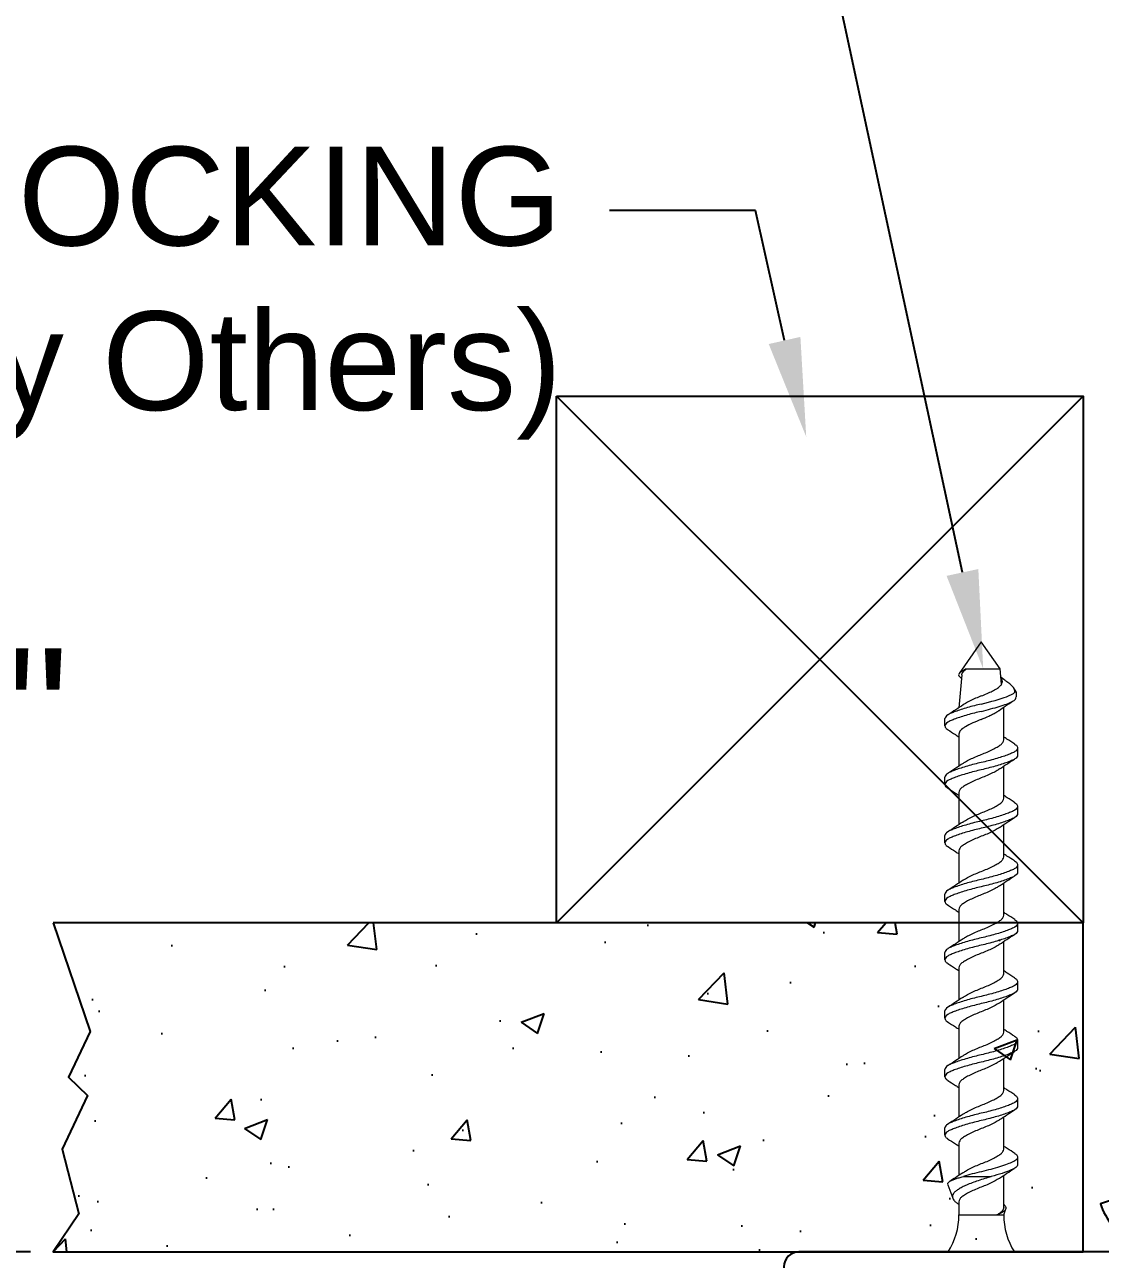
# Model space of a CAD drawing. Header units: inches. Extents: x -6.1 to 5.8, y -2.4 to 5.7.
# Drawn here: x -3.948 to -1.905, y 0.123 to 2.468 of the extents above; entities that cross this region are included whole.
import ezdxf
from ezdxf import colors
from ezdxf.entities.mleader import LeaderData, LeaderLine
from ezdxf.math import Vec2, Vec3

# ---------------------------------------------------------------- set-up
doc = ezdxf.new("R2010")
doc.units = ezdxf.units.IN
doc.header["$LTSCALE"] = 0.5
doc.header["$MEASUREMENT"] = 0
doc.linetypes.add('SLD-Solid', pattern=[0])
doc.layers.get('Defpoints').update_dxf_attribs({"linetype": 'CONTINUOUS'})
for name, color, linetype in [('Ceiling', 42, 'CONTINUOUS'), ('Hardware', 242, 'CONTINUOUS'), ('Housing', 150, 'CONTINUOUS')]:
    doc.layers.add(name, color=color, linetype=linetype)
doc.layers.add('CUST DWG', color=60, linetype='CONTINUOUS', lineweight=20)
doc.styles.add('LSAD_Standard', font='arial.ttf')
doc.styles.get("Standard").update_dxf_attribs({"font": 'arial.ttf'})
doc.dimstyles.new('LSAD_CustDims', dxfattribs={"dimtxt": 1, "dimasz": 1, "dimexe": 0.0625, "dimexo": 0.042969, "dimgap": 0.0625, "dimtad": 0, "dimtih": 1, "dimtoh": 1, "dimdec": 3, "dimzin": 0, "dimdsep": 46, "dimlunit": 4, "dimtxsty": 'Standard', "dimcen": 0.125, "dimclrd": 256, "dimclre": 256, "dimclrt": 256, "dimadec": 0, "dimazin": 0, "dimtfac": 1, "dimtdec": 3, "dimtix": 1, "dimtofl": 0, "dimtmove": 0, "dimatfit": 3, "dimfxl": 1, "dimfrac": 2, "dimtolj": 1, "dimtzin": 0, "dimarcsym": 0})

# ---------------------------------------------------------------- blocks, each defined once
blk = doc.blocks.new('*D2')
at = {"layer": 'CUST DWG', "lineweight": -2, "ltscale": 0.5, "transparency": 16777216}
for p, q in [((-1.7367, 4), (-4.3759, 4)), ((-4.3134, 3.75), (-4.3134, 1.3484)), ((-4.3134, 0.3874), (-4.3134, 0.9647)), ((-3.9366, 0.1374), (-4.3759, 0.1374))]:
    blk.add_line(p, q, dxfattribs=at)
at = {"layer": 'CUST DWG', "ltscale": 0.5, "transparency": 16777216}
for points in [[(-4.355, 3.75), (-4.2717, 3.75), (-4.3134, 4)], [(-4.355, 0.3874), (-4.2717, 0.3874), (-4.3134, 0.1374)]]:
    blk.add_solid(points, dxfattribs=at)
at = {"layer": 'Defpoints', "color": 0, "ltscale": 0.5, "transparency": 16777216}
for p in [(-4.3134, 4), (-1.6938, 4), (-3.8936, 0.1374)]:
    blk.add_point(p, dxfattribs=at)
at = {"layer": 'CUST DWG', "ltscale": 0.5, "transparency": 16777216, "insert": (-4.3134, 1.1566), "char_height": 0.25, "attachment_point": 5}
blk.add_mtext('\\A1;3 7/8"', dxfattribs=at)
blk = doc.blocks.new('*D3')
at = {"layer": 'CUST DWG', "lineweight": -2, "ltscale": 0.5, "transparency": 16777216}
for p, q in [((-1.7138, 0.3746), (-1.7138, -0.7296)), ((1.7137, 0.362), (1.7137, -0.7296)), ((-1.9638, -0.6671), (-2.2138, -0.6671)), ((1.9637, -0.6671), (2.2137, -0.6671))]:
    blk.add_line(p, q, dxfattribs=at)
at = {"layer": 'CUST DWG', "ltscale": 0.5, "transparency": 16777216}
for points in [[(-1.9638, -0.6254), (-1.9638, -0.7087), (-1.7138, -0.6671)], [(1.9637, -0.6254), (1.9637, -0.7087), (1.7137, -0.6671)]]:
    blk.add_solid(points, dxfattribs=at)
at = {"layer": 'Defpoints', "color": 0, "ltscale": 0.5, "transparency": 16777216}
for p in [(-1.7138, 0.4176), (1.7137, 0.4049), (-1.7138, -0.6671)]:
    blk.add_point(p, dxfattribs=at)
at = {"layer": 'CUST DWG', "ltscale": 0.5, "transparency": 16777216, "insert": (0, -0.6671), "char_height": 0.25, "attachment_point": 5}
blk.add_mtext('\\A1;3 7/16" HOUSING', dxfattribs=at)

msp = doc.modelspace()

# ---------------------------------------------------------------- hatches: boundary and pattern name
at = {"layer": 'Ceiling', "ltscale": 0.5, "transparency": 16777216}
h = msp.add_hatch(dxfattribs=at)
h.set_pattern_fill('AR-CONC', color=256, scale=0.0625)
h.set_pattern_definition([(50, (0, 0.07744), (0.448288, -0.03922), [0.046875, -0.515625]), (355, (0, 0.07744), (-0.08672, 0.47012), [0.0375, -0.4125]), (100.451, (0.03736, 0.07417), (0.36157, 0.4309), [0.039838, -0.438214]), (46.184, (0, 0.20244), (0.667026, -0.10345), [0.07031, -0.77344]), (96.636, (0.0556, 0.1938), (0.58416, 0.60882), [0.05976, -0.65732]), (351.184, (0, 0.20244), (0.58416, 0.60882), [0.05625, -0.61875]), (21, (0.0625, 0.1712), (0.373067, -0.251637), [0.046875, -0.515625]), (326, (0.0625, 0.1712), (0.15207, 0.45322), [0.0375, -0.4125]), (71.451, (0.0936, 0.15022), (0.52514, 0.20158), [0.039838, -0.438214]), (37.5, (0, 0.07744), (0.0076, 0.2080587), [0, -0.4075, 0, -0.41875, 0, -0.414062]), (7.5, (0, 0.07744), (0.164418, 0.246507), [0, -0.23875, 0, -0.398125, 0, -0.157812]), (327.5, (-0.13937, 0.07744), (0.333639, -0.014097), [0, -0.15625, 0, -0.4875, 0, -0.646875]), (317.5, (-0.20187, 0.07744), (0.364491, 0.062566), [0, -0.203125, 0, -0.32375, 0, -0.459375])])
h.paths.add_polyline_path([(-1.9375, 0.13744), (-1.9375, 0.76246), (-3.89361, 0.76246), (-3.82337, 0.55584), (-3.86443, 0.46888), (-3.8283, 0.43442), (-3.87647, 0.33265), (-3.84472, 0.20963), (-3.89361, 0.13744)])
h.paths.add_polyline_path([(1.9375, 0.76246), (2.51396, 0.76246), (2.51396, 0.13744), (1.9375, 0.13744)])

# ---------------------------------------------------------------- linework, layer by layer
for p, q in [((-2.9375, 1.76246), (-1.9375, 0.76246)), ((-1.9375, 1.76246), (-2.9375, 0.76246))]:
    msp.add_line(p, q, dxfattribs=at)
msp.add_lwpolyline([(-2.9375, 1.76246), (-1.9375, 1.76246), (-1.9375, 0.76246), (-2.9375, 0.76246)], close=True, dxfattribs=at)
at = {"layer": 'Ceiling', "transparency": 16777216}
msp.add_lwpolyline([(-3.89361, 0.76246), (-3.82337, 0.55584), (-3.86443, 0.46888), (-3.8283, 0.43442), (-3.87647, 0.33265), (-3.84472, 0.20963), (-3.89361, 0.13744), (-1.9375, 0.13744), (-1.9375, 0.76246)], close=True, dxfattribs=at)
at = {"layer": 'Hardware', "linetype": 'SLD-Solid', "lineweight": 15, "transparency": 16777216}
for p, q in [((-2.13098, 1.2957), (-2.17296, 1.23575)), ((-2.09491, 1.24418), (-2.13098, 1.2957)), ((-2.1598, 1.24418), (-2.09491, 1.24418)), ((-2.09239, 1.21546), (-2.09491, 1.24418)), ((-2.16805, 1.23278), (-2.17348, 1.1707)), ((-2.16981, 1.22738), (-2.1686, 1.22649)), ((-2.08801, 1.22398), (-2.09347, 1.22774)), ((-2.0645, 1.20075), (-2.07008, 1.20873)), ((-2.06439, 1.19108), (-2.06439, 1.20058)), ((-2.19998, 1.13601), (-2.19998, 1.14989)), ((-2.08848, 1.1707), (-2.08855, 1.17154)), ((-2.08848, 1.10968), (-2.08848, 1.1707)), ((-2.17348, 1.12071), (-2.17348, 1.0597)), ((-2.06198, 1.09439), (-2.06198, 1.08051)), ((-2.08848, 0.99868), (-2.08848, 1.05971)), ((-2.19998, 1.02501), (-2.19998, 1.03889)), ((-2.17348, 1.00971), (-2.17348, 0.94871)), ((-2.06198, 0.98339), (-2.06198, 0.96951)), ((-2.08848, 0.88768), (-2.08848, 0.9487)), ((-2.19998, 0.91401), (-2.19998, 0.92789)), ((-2.17348, 0.89871), (-2.17348, 0.83769)), ((-2.06198, 0.87239), (-2.06198, 0.85851)), ((-2.08848, 0.77668), (-2.08848, 0.83771)), ((-2.19998, 0.80301), (-2.19998, 0.81689)), ((-2.17348, 0.78771), (-2.17348, 0.7267)), ((-2.06198, 0.76139), (-2.06198, 0.74751)), ((-2.19998, 0.69201), (-2.19998, 0.70589)), ((-2.08848, 0.66568), (-2.08848, 0.7267)), ((-2.17348, 0.67671), (-2.17348, 0.61571)), ((-2.06198, 0.65039), (-2.06198, 0.63651)), ((-2.08848, 0.55468), (-2.08848, 0.6157)), ((-2.19998, 0.58101), (-2.19998, 0.59489)), ((-2.17348, 0.56571), (-2.17348, 0.50469)), ((-2.06198, 0.53939), (-2.06198, 0.52551)), ((-2.08848, 0.44368), (-2.08848, 0.5047)), ((-2.19998, 0.47001), (-2.19998, 0.48389)), ((-2.17348, 0.45471), (-2.17348, 0.3937)), ((-2.06198, 0.42839), (-2.06198, 0.41451)), ((-2.08848, 0.33269), (-2.08848, 0.3937)), ((-2.19998, 0.35901), (-2.19998, 0.37289)), ((-2.17348, 0.34371), (-2.17348, 0.28271)), ((-2.06198, 0.31739), (-2.06198, 0.30351)), ((-2.08848, 0.22168), (-2.08848, 0.2827)), ((-2.19435, 0.26503), (-2.185, 0.23935)), ((-2.1651, 0.2805), (-2.11208, 0.2805)), ((-2.17348, 0.23271), (-2.17348, 0.2077)), ((-2.08848, 0.2077), (-2.08429, 0.2192)), ((-2.17348, 0.2077), (-2.10139, 0.2077)), ((-2.10139, 0.2077), (-2.08848, 0.2077))]:
    msp.add_line(p, q, dxfattribs=at)
for centre, start, end in [((-2.30448, 0.2077), 327.53858, 0), ((-1.95748, 0.2077), 180, 212.46142)]:
    msp.add_arc(centre, 0.131, start, end, dxfattribs=at)
for points, knots in [([(-2.1598, 1.24418), (-2.1602, 1.244), (-2.16369, 1.24241), (-2.16943, 1.23938), (-2.17398, 1.2352), (-2.17455, 1.23124), (-2.17126, 1.22874), (-2.16969, 1.22755)], [0, 0, 0, 0, 0.0287427, 0.2558922, 0.5015321, 0.7614039, 1, 1, 1, 1]), ([(-2.16805, 1.23278), (-2.16782, 1.23391), (-2.16737, 1.23613), (-2.16505, 1.2395), (-2.16236, 1.24216), (-2.16037, 1.24374), (-2.1598, 1.24418)], [0, 0, 0, 0, 0.2995295, 0.5874453, 0.8838199, 1, 1, 1, 1]), ([(-2.13098, 1.19293), (-2.1273, 1.19448), (-2.11997, 1.19754), (-2.10992, 1.20217), (-2.10144, 1.20679), (-2.09522, 1.21142), (-2.09143, 1.21604), (-2.09057, 1.22067), (-2.09139, 1.22398), (-2.0931, 1.22576), (-2.09331, 1.22598)], [0, 0, 0, 0, 0.1436764, 0.2860068, 0.4271567, 0.5671493, 0.7060816, 0.8438303, 0.9803475, 1, 1, 1, 1]), ([(-2.06704, 1.20004), (-2.06718, 1.20158), (-2.06745, 1.20469), (-2.07041, 1.20957), (-2.07528, 1.21465), (-2.08123, 1.21939), (-2.08609, 1.22261), (-2.08805, 1.22392)], [0, 0, 0, 0, 0.21039072, 0.42691671, 0.63615738, 0.85274654, 1, 1, 1, 1]), ([(-2.13098, 1.17764), (-2.11286, 1.18227), (-2.09531, 1.18689), (-2.07551, 1.19435), (-2.07004, 1.1972), (-2.06704, 1.20004)], [0, 0, 0, 0, 0.0625, 0.0625, 0.10092065, 0.10092065, 0.10092065, 0.10092065]), ([(-2.06463, 1.20058), (-2.06457, 1.20053), (-2.06432, 1.20033), (-2.06587, 1.20016), (-2.06704, 1.20004)], [0, 0, 0, 0, 0.2410353, 1, 1, 1, 1]), ([(-2.13098, 1.17764), (-2.1396, 1.17563), (-2.14869, 1.1733), (-2.16571, 1.16841), (-2.1736, 1.16586), (-2.18319, 1.16234), (-2.18602, 1.16122), (-2.19087, 1.15911), (-2.1929, 1.15813), (-2.19805, 1.15484), (-2.19998, 1.15236), (-2.19998, 1.14989)], [0, 0, 0, 0, 0.25, 0.25, 0.5, 0.5, 0.625, 0.625, 0.75, 0.75, 1, 1, 1, 1]), ([(-2.1654, 1.17614), (-2.16998, 1.173), (-2.17925, 1.16665), (-2.189, 1.16055), (-2.19394, 1.15745)], [0, 0, 0, 0, 0.4934361, 1, 1, 1, 1]), ([(-2.13098, 1.19293), (-2.13463, 1.1915), (-2.14212, 1.18855), (-2.15242, 1.18369), (-2.16048, 1.17939), (-2.16404, 1.17696), (-2.16538, 1.17605)], [0, 0, 0, 0, 0.26861264, 0.54964399, 0.83067529, 1, 1, 1, 1]), ([(-2.13098, 1.16376), (-2.12498, 1.1653), (-2.11303, 1.16838), (-2.09654, 1.173), (-2.08246, 1.17762), (-2.07209, 1.18225), (-2.06555, 1.18673), (-2.06489, 1.18968), (-2.06458, 1.19109)], [0, 0, 0, 0, 0.1717477, 0.3423249, 0.5119162, 0.6805962, 0.8484462, 1, 1, 1, 1]), ([(-2.09723, 1.16546), (-2.09319, 1.16833), (-2.0845, 1.17453), (-2.07529, 1.18045), (-2.07036, 1.18363)], [0, 0, 0, 0, 0.4648182, 1, 1, 1, 1]), ([(-2.13098, 1.16376), (-2.1396, 1.16176), (-2.14869, 1.15942), (-2.16571, 1.15453), (-2.1736, 1.15199), (-2.18319, 1.14847), (-2.18602, 1.14734), (-2.19087, 1.14524), (-2.1929, 1.14426), (-2.19805, 1.14096), (-2.19998, 1.13849), (-2.19998, 1.13601)], [0, 0, 0, 0, 0.25, 0.25, 0.5, 0.5, 0.625, 0.625, 0.75, 0.75, 1, 1, 1, 1]), ([(-2.13098, 1.14846), (-2.12611, 1.1506), (-2.11866, 1.15387), (-2.10945, 1.15827), (-2.10316, 1.16165), (-2.09904, 1.16408), (-2.09746, 1.16536), (-2.09727, 1.16552)], [0, 0, 0, 0, 0.3737531, 0.5717476, 0.7755014, 0.9731863, 1, 1, 1, 1]), ([(-2.19998, 1.13601), (-2.19969, 1.13435), (-2.19925, 1.13187), (-2.19533, 1.12963), (-2.19404, 1.12889)], [0, 0, 0, 0, 0.6688086, 1, 1, 1, 1]), ([(-2.19465, 1.12888), (-2.18976, 1.12581), (-2.18257, 1.12131), (-2.17568, 1.11666), (-2.17348, 1.11518)], [0, 0, 0, 0, 0.6812309, 1, 1, 1, 1]), ([(-2.13098, 1.14846), (-2.13629, 1.14646), (-2.14189, 1.14412), (-2.15237, 1.13923), (-2.15723, 1.13669), (-2.16314, 1.13317), (-2.16488, 1.13204), (-2.16787, 1.12994), (-2.16912, 1.12896), (-2.17229, 1.12566), (-2.17348, 1.12319), (-2.17348, 1.12071)], [0, 0, 0, 0, 0.25, 0.25, 0.5, 0.5, 0.625, 0.625, 0.75, 0.75, 1, 1, 1, 1]), ([(-2.16561, 1.06487), (-2.16421, 1.06584), (-2.16061, 1.06832), (-2.15242, 1.07269), (-2.14212, 1.07755), (-2.13097, 1.08194), (-2.11985, 1.08631), (-2.10948, 1.09119), (-2.10057, 1.09606), (-2.09379, 1.10043), (-2.08933, 1.10481), (-2.08876, 1.10804), (-2.08848, 1.10968)], [0, 0, 0, 0, 0.0678439, 0.1734917, 0.2791395, 0.3801188, 0.481098, 0.5867459, 0.6923937, 0.7933729, 0.8943522, 1, 1, 1, 1]), ([(-2.06762, 1.10171), (-2.07261, 1.10482), (-2.0797, 1.10924), (-2.08647, 1.11384), (-2.08848, 1.1152)], [0, 0, 0, 0, 0.7044389, 1, 1, 1, 1]), ([(-2.06198, 1.09439), (-2.06198, 1.09191), (-2.0639, 1.08944), (-2.06905, 1.08614), (-2.07109, 1.08516), (-2.07594, 1.08306), (-2.07877, 1.08193), (-2.08836, 1.07841), (-2.09624, 1.07586), (-2.11327, 1.07097), (-2.12235, 1.06864), (-2.1396, 1.06463), (-2.14869, 1.0623), (-2.16571, 1.05741), (-2.1736, 1.05486), (-2.18319, 1.05134), (-2.18602, 1.05022), (-2.19087, 1.04811), (-2.1929, 1.04713), (-2.19805, 1.04384), (-2.19998, 1.04136), (-2.19998, 1.03889)], [0, 0, 0, 0, 0.125, 0.125, 0.1875, 0.1875, 0.25, 0.25, 0.375, 0.375, 0.5, 0.5, 0.625, 0.625, 0.75, 0.75, 0.8125, 0.8125, 0.875, 0.875, 1, 1, 1, 1]), ([(-2.06198, 1.08051), (-2.06198, 1.07803), (-2.0639, 1.07556), (-2.06905, 1.07227), (-2.07109, 1.07129), (-2.07594, 1.06918), (-2.07877, 1.06805), (-2.08836, 1.06453), (-2.09624, 1.06199), (-2.11327, 1.0571), (-2.12235, 1.05476), (-2.1396, 1.05076), (-2.14869, 1.04842), (-2.16571, 1.04353), (-2.1736, 1.04099), (-2.18319, 1.03747), (-2.18602, 1.03634), (-2.19087, 1.03424), (-2.1929, 1.03326), (-2.19805, 1.02996), (-2.19998, 1.02749), (-2.19998, 1.02501)], [0, 0, 0, 0, 0.125, 0.125, 0.1875, 0.1875, 0.25, 0.25, 0.375, 0.375, 0.5, 0.5, 0.625, 0.625, 0.75, 0.75, 0.8125, 0.8125, 0.875, 0.875, 1, 1, 1, 1]), ([(-2.06823, 1.10171), (-2.06681, 1.1009), (-2.06276, 1.09859), (-2.06229, 1.09604), (-2.06198, 1.09439)], [0, 0, 0, 0, 0.3505103, 1, 1, 1, 1]), ([(-2.16567, 1.06495), (-2.17029, 1.0618), (-2.17967, 1.05541), (-2.18947, 1.04927), (-2.19444, 1.04615)], [0, 0, 0, 0, 0.4925935, 1, 1, 1, 1]), ([(-2.09634, 1.05441), (-2.09179, 1.05752), (-2.08257, 1.06382), (-2.07288, 1.06989), (-2.06798, 1.07297)], [0, 0, 0, 0, 0.49366497, 1, 1, 1, 1]), ([(-2.09641, 1.05448), (-2.09779, 1.05353), (-2.10137, 1.05106), (-2.10954, 1.04671), (-2.11984, 1.04184), (-2.13098, 1.03746), (-2.1421, 1.03308), (-2.15248, 1.02821), (-2.16138, 1.02334), (-2.16816, 1.01896), (-2.17263, 1.01458), (-2.17319, 1.01136), (-2.17348, 1.00971)], [0, 0, 0, 0, 0.0669122, 0.1726656, 0.278419, 0.3794992, 0.4805794, 0.5863328, 0.6920862, 0.7931664, 0.8942466, 1, 1, 1, 1]), ([(-2.19998, 1.02501), (-2.19971, 1.02335), (-2.19931, 1.02096), (-2.19558, 1.0188), (-2.19444, 1.01815)], [0, 0, 0, 0, 0.6954855, 1, 1, 1, 1]), ([(-2.19506, 1.01815), (-2.19008, 1.01502), (-2.18278, 1.01044), (-2.17572, 1.00569), (-2.17348, 1.00418)], [0, 0, 0, 0, 0.6820573, 1, 1, 1, 1]), ([(-2.16632, 0.9534), (-2.1647, 0.95453), (-2.1609, 0.95715), (-2.15243, 0.96169), (-2.14212, 0.96655), (-2.13097, 0.97094), (-2.11985, 0.97531), (-2.10948, 0.98018), (-2.10057, 0.98506), (-2.09379, 0.98943), (-2.08933, 0.99381), (-2.08876, 0.99704), (-2.08848, 0.99868)], [0, 0, 0, 0, 0.0777951, 0.1823151, 0.286835, 0.3867363, 0.4866376, 0.5911575, 0.6956775, 0.7955787, 0.89548, 1, 1, 1, 1]), ([(-2.06704, 0.99034), (-2.07205, 0.99348), (-2.0793, 0.99802), (-2.0863, 1.00275), (-2.08848, 1.00422)], [0, 0, 0, 0, 0.6894272, 1, 1, 1, 1]), ([(-2.06766, 0.99035), (-2.06647, 0.98966), (-2.06267, 0.98747), (-2.06226, 0.98504), (-2.06198, 0.98339)], [0, 0, 0, 0, 0.3147473, 1, 1, 1, 1]), ([(-2.06198, 0.98339), (-2.06198, 0.98091), (-2.0639, 0.97844), (-2.06905, 0.97514), (-2.07109, 0.97416), (-2.07594, 0.97206), (-2.07877, 0.97093), (-2.08836, 0.96741), (-2.09624, 0.96486), (-2.11327, 0.95997), (-2.12235, 0.95764), (-2.1396, 0.95363), (-2.14869, 0.9513), (-2.16571, 0.94641), (-2.1736, 0.94386), (-2.18319, 0.94034), (-2.18602, 0.93922), (-2.19087, 0.93711), (-2.1929, 0.93613), (-2.19805, 0.93284), (-2.19998, 0.93036), (-2.19998, 0.92789)], [0, 0, 0, 0, 0.125, 0.125, 0.1875, 0.1875, 0.25, 0.25, 0.375, 0.375, 0.5, 0.5, 0.625, 0.625, 0.75, 0.75, 0.8125, 0.8125, 0.875, 0.875, 1, 1, 1, 1]), ([(-2.06198, 0.96951), (-2.06198, 0.96703), (-2.0639, 0.96456), (-2.06905, 0.96127), (-2.07109, 0.96029), (-2.07594, 0.95818), (-2.07877, 0.95705), (-2.08836, 0.95353), (-2.09624, 0.95099), (-2.11327, 0.9461), (-2.12235, 0.94376), (-2.1396, 0.93976), (-2.14869, 0.93742), (-2.16571, 0.93253), (-2.1736, 0.92999), (-2.18319, 0.92647), (-2.18602, 0.92534), (-2.19087, 0.92324), (-2.1929, 0.92226), (-2.19805, 0.91896), (-2.19998, 0.91649), (-2.19998, 0.91401)], [0, 0, 0, 0, 0.125, 0.125, 0.1875, 0.1875, 0.25, 0.25, 0.375, 0.375, 0.5, 0.5, 0.625, 0.625, 0.75, 0.75, 0.8125, 0.8125, 0.875, 0.875, 1, 1, 1, 1]), ([(-2.09632, 0.94342), (-2.09176, 0.94654), (-2.08252, 0.95285), (-2.07282, 0.95893), (-2.0679, 0.96201)], [0, 0, 0, 0, 0.4935183, 1, 1, 1, 1]), ([(-2.16633, 0.95349), (-2.17086, 0.95042), (-2.18005, 0.9442), (-2.18965, 0.93816), (-2.19451, 0.9351)], [0, 0, 0, 0, 0.4936136, 1, 1, 1, 1]), ([(-2.09638, 0.9435), (-2.09778, 0.94254), (-2.10136, 0.94007), (-2.10954, 0.93571), (-2.11984, 0.93084), (-2.13098, 0.92646), (-2.1421, 0.92208), (-2.15248, 0.91721), (-2.16138, 0.91234), (-2.16816, 0.90796), (-2.17263, 0.90358), (-2.17319, 0.90036), (-2.17348, 0.89871)], [0, 0, 0, 0, 0.0672693, 0.1729822, 0.2786952, 0.3797367, 0.4807782, 0.5864912, 0.692204, 0.7932456, 0.8942871, 1, 1, 1, 1]), ([(-2.19998, 0.91401), (-2.19969, 0.91235), (-2.19925, 0.90987), (-2.19534, 0.90763), (-2.19404, 0.90689)], [0, 0, 0, 0, 0.669169, 1, 1, 1, 1]), ([(-2.19466, 0.90689), (-2.18978, 0.90383), (-2.18259, 0.89932), (-2.1757, 0.89468), (-2.17348, 0.89318)], [0, 0, 0, 0, 0.6780373, 1, 1, 1, 1]), ([(-2.06787, 0.87987), (-2.07273, 0.88291), (-2.07975, 0.88729), (-2.08643, 0.89181), (-2.08848, 0.8932)], [0, 0, 0, 0, 0.6929782, 1, 1, 1, 1]), ([(-2.06198, 0.87239), (-2.06198, 0.86991), (-2.0639, 0.86744), (-2.06905, 0.86414), (-2.07109, 0.86316), (-2.07594, 0.86106), (-2.07877, 0.85993), (-2.08836, 0.85641), (-2.09624, 0.85386), (-2.11327, 0.84897), (-2.12235, 0.84664), (-2.1396, 0.84263), (-2.14869, 0.8403), (-2.16571, 0.83541), (-2.1736, 0.83286), (-2.18319, 0.82934), (-2.18602, 0.82822), (-2.19087, 0.82611), (-2.1929, 0.82513), (-2.19805, 0.82184), (-2.19998, 0.81936), (-2.19998, 0.81689)], [0, 0, 0, 0, 0.125, 0.125, 0.1875, 0.1875, 0.25, 0.25, 0.375, 0.375, 0.5, 0.5, 0.625, 0.625, 0.75, 0.75, 0.8125, 0.8125, 0.875, 0.875, 1, 1, 1, 1]), ([(-2.16564, 0.84285), (-2.16423, 0.84383), (-2.16063, 0.84631), (-2.15242, 0.85069), (-2.14212, 0.85555), (-2.13097, 0.85994), (-2.11985, 0.86431), (-2.10948, 0.86919), (-2.10057, 0.87406), (-2.09379, 0.87843), (-2.08933, 0.88281), (-2.08876, 0.88604), (-2.08848, 0.88768)], [0, 0, 0, 0, 0.0682835, 0.1738815, 0.2794794, 0.3804112, 0.4813428, 0.5869408, 0.6925387, 0.7934704, 0.894402, 1, 1, 1, 1]), ([(-2.06846, 0.87986), (-2.06695, 0.879), (-2.0628, 0.87665), (-2.0623, 0.87404), (-2.06198, 0.87239)], [0, 0, 0, 0, 0.3639073, 1, 1, 1, 1]), ([(-2.06198, 0.85851), (-2.06198, 0.85603), (-2.0639, 0.85356), (-2.06905, 0.85027), (-2.07109, 0.84929), (-2.07594, 0.84718), (-2.07877, 0.84605), (-2.08836, 0.84253), (-2.09624, 0.83999), (-2.11327, 0.8351), (-2.12235, 0.83276), (-2.1396, 0.82876), (-2.14869, 0.82642), (-2.16571, 0.82153), (-2.1736, 0.81899), (-2.18319, 0.81547), (-2.18602, 0.81434), (-2.19087, 0.81224), (-2.1929, 0.81126), (-2.19805, 0.80796), (-2.19998, 0.80549), (-2.19998, 0.80301)], [0, 0, 0, 0, 0.125, 0.125, 0.1875, 0.1875, 0.25, 0.25, 0.375, 0.375, 0.5, 0.5, 0.625, 0.625, 0.75, 0.75, 0.8125, 0.8125, 0.875, 0.875, 1, 1, 1, 1]), ([(-2.09631, 0.83243), (-2.09177, 0.83553), (-2.08257, 0.84181), (-2.0729, 0.84788), (-2.06801, 0.85095)], [0, 0, 0, 0, 0.4937885, 1, 1, 1, 1]), ([(-2.16571, 0.84292), (-2.17023, 0.83984), (-2.17938, 0.83358), (-2.18901, 0.82754), (-2.19389, 0.82448)], [0, 0, 0, 0, 0.4940309, 1, 1, 1, 1]), ([(-2.09637, 0.8325), (-2.09777, 0.83154), (-2.10136, 0.82907), (-2.10954, 0.82471), (-2.11984, 0.81984), (-2.13098, 0.81546), (-2.1421, 0.81108), (-2.15248, 0.80621), (-2.16138, 0.80134), (-2.16816, 0.79696), (-2.17263, 0.79258), (-2.17319, 0.78936), (-2.17348, 0.78771)], [0, 0, 0, 0, 0.06738247, 0.17308253, 0.27878273, 0.37981193, 0.48084114, 0.58654134, 0.6922414, 0.7932706, 0.89429992, 1, 1, 1, 1]), ([(-2.19998, 0.80301), (-2.1997, 0.80135), (-2.19931, 0.79895), (-2.19555, 0.79678), (-2.19439, 0.79611)], [0, 0, 0, 0, 0.69184453, 1, 1, 1, 1]), ([(-2.19501, 0.79612), (-2.19004, 0.793), (-2.18275, 0.78843), (-2.17572, 0.78369), (-2.17348, 0.78218)], [0, 0, 0, 0, 0.6812606, 1, 1, 1, 1]), ([(-2.1656, 0.73188), (-2.1642, 0.73285), (-2.16061, 0.73532), (-2.15242, 0.73969), (-2.14212, 0.74455), (-2.13097, 0.74894), (-2.11985, 0.75331), (-2.10948, 0.75819), (-2.10057, 0.76306), (-2.09379, 0.76743), (-2.08933, 0.77181), (-2.08876, 0.77504), (-2.08848, 0.77668)], [0, 0, 0, 0, 0.0676772, 0.1733438, 0.2790106, 0.3800079, 0.4810052, 0.586672, 0.6923386, 0.7933359, 0.8943333, 1, 1, 1, 1]), ([(-2.0676, 0.7687), (-2.07259, 0.77181), (-2.07968, 0.77623), (-2.08646, 0.78083), (-2.08848, 0.7822)], [0, 0, 0, 0, 0.7034049, 1, 1, 1, 1]), ([(-2.06198, 0.76139), (-2.06198, 0.75891), (-2.0639, 0.75644), (-2.06905, 0.75314), (-2.07109, 0.75216), (-2.07594, 0.75006), (-2.07877, 0.74893), (-2.08836, 0.74541), (-2.09624, 0.74286), (-2.11327, 0.73797), (-2.12235, 0.73564), (-2.1396, 0.73163), (-2.14869, 0.7293), (-2.16571, 0.72441), (-2.1736, 0.72186), (-2.18319, 0.71834), (-2.18602, 0.71722), (-2.19087, 0.71511), (-2.1929, 0.71413), (-2.19805, 0.71084), (-2.19998, 0.70836), (-2.19998, 0.70589)], [0, 0, 0, 0, 0.125, 0.125, 0.1875, 0.1875, 0.25, 0.25, 0.375, 0.375, 0.5, 0.5, 0.625, 0.625, 0.75, 0.75, 0.8125, 0.8125, 0.875, 0.875, 1, 1, 1, 1]), ([(-2.06821, 0.7687), (-2.0668, 0.7679), (-2.06276, 0.76559), (-2.06228, 0.76304), (-2.06198, 0.76139)], [0, 0, 0, 0, 0.3493856, 1, 1, 1, 1]), ([(-2.06198, 0.74751), (-2.06198, 0.74503), (-2.0639, 0.74256), (-2.06905, 0.73927), (-2.07109, 0.73829), (-2.07594, 0.73618), (-2.07877, 0.73505), (-2.08836, 0.73153), (-2.09624, 0.72899), (-2.11327, 0.7241), (-2.12235, 0.72176), (-2.1396, 0.71776), (-2.14869, 0.71542), (-2.16571, 0.71053), (-2.1736, 0.70799), (-2.18319, 0.70447), (-2.18602, 0.70334), (-2.19087, 0.70124), (-2.1929, 0.70026), (-2.19805, 0.69696), (-2.19998, 0.69449), (-2.19998, 0.69201)], [0, 0, 0, 0, 0.125, 0.125, 0.1875, 0.1875, 0.25, 0.25, 0.375, 0.375, 0.5, 0.5, 0.625, 0.625, 0.75, 0.75, 0.8125, 0.8125, 0.875, 0.875, 1, 1, 1, 1]), ([(-2.16566, 0.73196), (-2.17028, 0.72881), (-2.17966, 0.72242), (-2.18946, 0.71627), (-2.19443, 0.71316)], [0, 0, 0, 0, 0.4926026, 1, 1, 1, 1]), ([(-2.09629, 0.72144), (-2.09174, 0.72455), (-2.08252, 0.73084), (-2.07284, 0.73692), (-2.06794, 0.73999)], [0, 0, 0, 0, 0.4936525, 1, 1, 1, 1]), ([(-2.09635, 0.72152), (-2.09775, 0.72055), (-2.10135, 0.71808), (-2.10954, 0.71371), (-2.11984, 0.70884), (-2.13098, 0.70446), (-2.1421, 0.70008), (-2.15248, 0.69521), (-2.16138, 0.69034), (-2.16816, 0.68596), (-2.17263, 0.68158), (-2.17319, 0.67836), (-2.17348, 0.67671)], [0, 0, 0, 0, 0.0677076, 0.1733708, 0.279034, 0.3800281, 0.4810221, 0.5866853, 0.6923487, 0.7933427, 0.8943366, 1, 1, 1, 1]), ([(-2.19998, 0.69201), (-2.19969, 0.69035), (-2.19925, 0.68787), (-2.19533, 0.68563), (-2.19404, 0.68489)], [0, 0, 0, 0, 0.6688651, 1, 1, 1, 1]), ([(-2.19465, 0.68488), (-2.18976, 0.68182), (-2.18257, 0.67731), (-2.17568, 0.67267), (-2.17348, 0.67118)], [0, 0, 0, 0, 0.6809051, 1, 1, 1, 1]), ([(-2.16626, 0.62044), (-2.16466, 0.62155), (-2.16087, 0.62417), (-2.15243, 0.62869), (-2.14212, 0.63355), (-2.13097, 0.63794), (-2.11985, 0.64231), (-2.10948, 0.64719), (-2.10057, 0.65206), (-2.09379, 0.65644), (-2.08933, 0.66081), (-2.08876, 0.66404), (-2.08848, 0.66568)], [0, 0, 0, 0, 0.0769531, 0.1815686, 0.2861839, 0.3861764, 0.4861689, 0.5907843, 0.6953996, 0.7953922, 0.8953846, 1, 1, 1, 1]), ([(-2.06732, 0.65752), (-2.07228, 0.66063), (-2.07946, 0.66512), (-2.08635, 0.66977), (-2.08848, 0.67121)], [0, 0, 0, 0, 0.6913661, 1, 1, 1, 1]), ([(-2.06794, 0.65752), (-2.06663, 0.65678), (-2.06271, 0.65453), (-2.06227, 0.65204), (-2.06198, 0.65039)], [0, 0, 0, 0, 0.3323162, 1, 1, 1, 1]), ([(-2.06198, 0.65039), (-2.06198, 0.64791), (-2.0639, 0.64544), (-2.06905, 0.64214), (-2.07109, 0.64116), (-2.07594, 0.63906), (-2.07877, 0.63793), (-2.08836, 0.63441), (-2.09624, 0.63186), (-2.11327, 0.62697), (-2.12235, 0.62464), (-2.1396, 0.62063), (-2.14869, 0.6183), (-2.16571, 0.61341), (-2.1736, 0.61086), (-2.18319, 0.60734), (-2.18602, 0.60622), (-2.19087, 0.60411), (-2.1929, 0.60313), (-2.19805, 0.59984), (-2.19998, 0.59736), (-2.19998, 0.59489)], [0, 0, 0, 0, 0.125, 0.125, 0.1875, 0.1875, 0.25, 0.25, 0.375, 0.375, 0.5, 0.5, 0.625, 0.625, 0.75, 0.75, 0.8125, 0.8125, 0.875, 0.875, 1, 1, 1, 1]), ([(-2.06198, 0.63651), (-2.06198, 0.63403), (-2.0639, 0.63156), (-2.06905, 0.62827), (-2.07109, 0.62729), (-2.07594, 0.62518), (-2.07877, 0.62405), (-2.08836, 0.62053), (-2.09624, 0.61799), (-2.11327, 0.6131), (-2.12235, 0.61076), (-2.1396, 0.60676), (-2.14869, 0.60442), (-2.16571, 0.59953), (-2.1736, 0.59699), (-2.18319, 0.59347), (-2.18602, 0.59234), (-2.19087, 0.59024), (-2.1929, 0.58926), (-2.19805, 0.58596), (-2.19998, 0.58349), (-2.19998, 0.58101)], [0, 0, 0, 0, 0.125, 0.125, 0.1875, 0.1875, 0.25, 0.25, 0.375, 0.375, 0.5, 0.5, 0.625, 0.625, 0.75, 0.75, 0.8125, 0.8125, 0.875, 0.875, 1, 1, 1, 1]), ([(-2.16627, 0.62053), (-2.17081, 0.61746), (-2.18001, 0.61123), (-2.18962, 0.60518), (-2.19449, 0.60211)], [0, 0, 0, 0, 0.4935498, 1, 1, 1, 1]), ([(-2.09633, 0.61053), (-2.09774, 0.60956), (-2.10134, 0.60708), (-2.10954, 0.60271), (-2.11984, 0.59784), (-2.13098, 0.59346), (-2.1421, 0.58908), (-2.15248, 0.58421), (-2.16138, 0.57934), (-2.16816, 0.57496), (-2.17263, 0.57058), (-2.17319, 0.56736), (-2.17348, 0.56571)], [0, 0, 0, 0, 0.0679707, 0.1736042, 0.2792376, 0.3802031, 0.4811687, 0.5868021, 0.6924355, 0.7934011, 0.8943666, 1, 1, 1, 1]), ([(-2.09627, 0.61046), (-2.09174, 0.61355), (-2.08256, 0.61982), (-2.07291, 0.62587), (-2.06803, 0.62894)], [0, 0, 0, 0, 0.493896, 1, 1, 1, 1]), ([(-2.19998, 0.58101), (-2.1997, 0.57935), (-2.19929, 0.57694), (-2.19551, 0.57475), (-2.19433, 0.57407)], [0, 0, 0, 0, 0.6876865, 1, 1, 1, 1]), ([(-2.19495, 0.57408), (-2.18997, 0.57096), (-2.1827, 0.5664), (-2.17569, 0.56167), (-2.17348, 0.56018)], [0, 0, 0, 0, 0.6845318, 1, 1, 1, 1]), ([(-2.06198, 0.53939), (-2.06198, 0.53691), (-2.0639, 0.53444), (-2.06905, 0.53114), (-2.07109, 0.53016), (-2.07594, 0.52806), (-2.07877, 0.52693), (-2.08836, 0.52341), (-2.09624, 0.52086), (-2.11327, 0.51597), (-2.12235, 0.51364), (-2.1396, 0.50963), (-2.14869, 0.5073), (-2.16571, 0.50241), (-2.1736, 0.49986), (-2.18319, 0.49634), (-2.18602, 0.49522), (-2.19087, 0.49311), (-2.1929, 0.49213), (-2.19805, 0.48884), (-2.19998, 0.48636), (-2.19998, 0.48389)], [0, 0, 0, 0, 0.125, 0.125, 0.1875, 0.1875, 0.25, 0.25, 0.375, 0.375, 0.5, 0.5, 0.625, 0.625, 0.75, 0.75, 0.8125, 0.8125, 0.875, 0.875, 1, 1, 1, 1]), ([(-2.16565, 0.50985), (-2.16424, 0.51082), (-2.16063, 0.51331), (-2.15242, 0.51769), (-2.14212, 0.52255), (-2.13097, 0.52694), (-2.11985, 0.53131), (-2.10948, 0.53619), (-2.10057, 0.54106), (-2.09379, 0.54543), (-2.08933, 0.54981), (-2.08876, 0.55304), (-2.08848, 0.55468)], [0, 0, 0, 0, 0.0684111, 0.1739946, 0.2795781, 0.380496, 0.4814139, 0.5869974, 0.6925809, 0.7934986, 0.8944165, 1, 1, 1, 1]), ([(-2.06786, 0.54686), (-2.07272, 0.5499), (-2.07974, 0.55429), (-2.08642, 0.55881), (-2.08848, 0.5602)], [0, 0, 0, 0, 0.6922717, 1, 1, 1, 1]), ([(-2.06845, 0.54685), (-2.06694, 0.546), (-2.06279, 0.54364), (-2.0623, 0.54104), (-2.06198, 0.53939)], [0, 0, 0, 0, 0.3631015, 1, 1, 1, 1]), ([(-2.06198, 0.52551), (-2.06198, 0.52303), (-2.0639, 0.52056), (-2.06905, 0.51727), (-2.07109, 0.51629), (-2.07594, 0.51418), (-2.07877, 0.51305), (-2.08836, 0.50953), (-2.09624, 0.50699), (-2.11327, 0.5021), (-2.12235, 0.49976), (-2.1396, 0.49576), (-2.14869, 0.49342), (-2.16571, 0.48853), (-2.1736, 0.48599), (-2.18319, 0.48247), (-2.18602, 0.48134), (-2.19087, 0.47924), (-2.1929, 0.47826), (-2.19805, 0.47496), (-2.19998, 0.47249), (-2.19998, 0.47001)], [0, 0, 0, 0, 0.125, 0.125, 0.1875, 0.1875, 0.25, 0.25, 0.375, 0.375, 0.5, 0.5, 0.625, 0.625, 0.75, 0.75, 0.8125, 0.8125, 0.875, 0.875, 1, 1, 1, 1]), ([(-2.09625, 0.49947), (-2.09171, 0.50257), (-2.08252, 0.50884), (-2.07285, 0.51491), (-2.06796, 0.51797)], [0, 0, 0, 0, 0.493775, 1, 1, 1, 1]), ([(-2.16572, 0.50992), (-2.17024, 0.50683), (-2.17941, 0.50057), (-2.18906, 0.49452), (-2.19394, 0.49146)], [0, 0, 0, 0, 0.4939285, 1, 1, 1, 1]), ([(-2.09631, 0.49954), (-2.09773, 0.49857), (-2.10133, 0.49608), (-2.10954, 0.49171), (-2.11984, 0.48684), (-2.13098, 0.48246), (-2.1421, 0.47808), (-2.15248, 0.47321), (-2.16138, 0.46834), (-2.16816, 0.46396), (-2.17263, 0.45958), (-2.17319, 0.45636), (-2.17348, 0.45471)], [0, 0, 0, 0, 0.0682636, 0.1738638, 0.2794641, 0.3803979, 0.4813318, 0.586932, 0.6925323, 0.7934661, 0.8943998, 1, 1, 1, 1]), ([(-2.19998, 0.47001), (-2.19968, 0.46835), (-2.19925, 0.46587), (-2.19533, 0.46362), (-2.19403, 0.46288)], [0, 0, 0, 0, 0.6680812, 1, 1, 1, 1]), ([(-2.19464, 0.46288), (-2.18973, 0.4598), (-2.18254, 0.4553), (-2.17566, 0.45065), (-2.17348, 0.44918)], [0, 0, 0, 0, 0.6839218, 1, 1, 1, 1]), ([(-2.06761, 0.4357), (-2.0726, 0.43882), (-2.07969, 0.44324), (-2.08647, 0.44784), (-2.08848, 0.4492)], [0, 0, 0, 0, 0.7042609, 1, 1, 1, 1]), ([(-2.06198, 0.42839), (-2.06198, 0.42591), (-2.0639, 0.42344), (-2.06905, 0.42014), (-2.07109, 0.41916), (-2.07594, 0.41706), (-2.07877, 0.41593), (-2.08836, 0.41241), (-2.09624, 0.40986), (-2.11327, 0.40497), (-2.12235, 0.40264), (-2.1396, 0.39863), (-2.14869, 0.3963), (-2.16571, 0.39141), (-2.1736, 0.38886), (-2.18319, 0.38534), (-2.18602, 0.38422), (-2.19087, 0.38211), (-2.1929, 0.38113), (-2.19805, 0.37784), (-2.19998, 0.37536), (-2.19998, 0.37289)], [0, 0, 0, 0, 0.125, 0.125, 0.1875, 0.1875, 0.25, 0.25, 0.375, 0.375, 0.5, 0.5, 0.625, 0.625, 0.75, 0.75, 0.8125, 0.8125, 0.875, 0.875, 1, 1, 1, 1]), ([(-2.1656, 0.39888), (-2.1642, 0.39985), (-2.16061, 0.40232), (-2.15242, 0.40669), (-2.14212, 0.41155), (-2.13097, 0.41594), (-2.11985, 0.42031), (-2.10948, 0.42519), (-2.10057, 0.43006), (-2.09379, 0.43444), (-2.08933, 0.43881), (-2.08876, 0.44204), (-2.08848, 0.44368)], [0, 0, 0, 0, 0.0676168, 0.1732903, 0.2789638, 0.3799678, 0.4809717, 0.5866453, 0.6923188, 0.7933227, 0.8943265, 1, 1, 1, 1]), ([(-2.06822, 0.43571), (-2.06681, 0.4349), (-2.06276, 0.43259), (-2.06229, 0.43004), (-2.06198, 0.42839)], [0, 0, 0, 0, 0.3497795, 1, 1, 1, 1]), ([(-2.06198, 0.41451), (-2.06198, 0.41203), (-2.0639, 0.40956), (-2.06905, 0.40627), (-2.07109, 0.40529), (-2.07594, 0.40318), (-2.07877, 0.40205), (-2.08836, 0.39853), (-2.09624, 0.39599), (-2.11327, 0.3911), (-2.12235, 0.38876), (-2.1396, 0.38476), (-2.14869, 0.38242), (-2.16571, 0.37753), (-2.1736, 0.37499), (-2.18319, 0.37147), (-2.18602, 0.37034), (-2.19087, 0.36824), (-2.1929, 0.36726), (-2.19805, 0.36396), (-2.19998, 0.36149), (-2.19998, 0.35901)], [0, 0, 0, 0, 0.125, 0.125, 0.1875, 0.1875, 0.25, 0.25, 0.375, 0.375, 0.5, 0.5, 0.625, 0.625, 0.75, 0.75, 0.8125, 0.8125, 0.875, 0.875, 1, 1, 1, 1]), ([(-2.16565, 0.39896), (-2.17027, 0.39581), (-2.17965, 0.38942), (-2.18945, 0.38328), (-2.19442, 0.38016)], [0, 0, 0, 0, 0.4926116, 1, 1, 1, 1]), ([(-2.09622, 0.38849), (-2.0917, 0.39158), (-2.08254, 0.39783), (-2.07291, 0.40387), (-2.06803, 0.40693)], [0, 0, 0, 0, 0.4939849, 1, 1, 1, 1]), ([(-2.09628, 0.38856), (-2.09771, 0.38758), (-2.10132, 0.38509), (-2.10953, 0.38071), (-2.11984, 0.37584), (-2.13098, 0.37146), (-2.1421, 0.36708), (-2.15248, 0.36221), (-2.16138, 0.35734), (-2.16816, 0.35296), (-2.17263, 0.34858), (-2.17319, 0.34536), (-2.17348, 0.34371)], [0, 0, 0, 0, 0.06866593, 0.17422055, 0.27977517, 0.38066547, 0.48155578, 0.5871104, 0.69266501, 0.79355531, 0.89444537, 1, 1, 1, 1]), ([(-2.19998, 0.35901), (-2.1997, 0.35735), (-2.19928, 0.35492), (-2.19547, 0.35273), (-2.19426, 0.35203)], [0, 0, 0, 0, 0.68319148, 1, 1, 1, 1]), ([(-2.19488, 0.35203), (-2.1899, 0.34891), (-2.18265, 0.34437), (-2.17566, 0.33965), (-2.17348, 0.33818)], [0, 0, 0, 0, 0.6876732, 1, 1, 1, 1]), ([(-2.16633, 0.2874), (-2.16471, 0.28852), (-2.1609, 0.29115), (-2.15243, 0.29569), (-2.14212, 0.30055), (-2.13097, 0.30494), (-2.11985, 0.30931), (-2.10948, 0.31419), (-2.10057, 0.31906), (-2.09379, 0.32344), (-2.08933, 0.32781), (-2.08876, 0.33104), (-2.08848, 0.33269)], [0, 0, 0, 0, 0.07797822, 0.18247738, 0.28697655, 0.38685804, 0.48673952, 0.5912387, 0.69573785, 0.79561933, 0.89550058, 1, 1, 1, 1]), ([(-2.06706, 0.32436), (-2.07207, 0.32749), (-2.07932, 0.33203), (-2.08631, 0.33675), (-2.08848, 0.33821)], [0, 0, 0, 0, 0.6898793, 1, 1, 1, 1]), ([(-2.06198, 0.31739), (-2.06198, 0.31574), (-2.06281, 0.31409), (-2.06598, 0.31097), (-2.06831, 0.30949), (-2.07403, 0.30683), (-2.07761, 0.30536), (-2.08609, 0.30224), (-2.09098, 0.30059), (-2.1016, 0.2973), (-2.10733, 0.29565), (-2.119, 0.29252), (-2.12493, 0.29104), (-2.13641, 0.28837), (-2.14233, 0.28691), (-2.15401, 0.28379), (-2.15976, 0.28215), (-2.1651, 0.2805)], [0, 0, 0, 0, 0.125, 0.125, 0.25, 0.25, 0.375, 0.375, 0.5, 0.5, 0.625, 0.625, 0.75, 0.75, 0.875, 0.875, 1, 1, 1, 1]), ([(-2.06769, 0.32436), (-2.06648, 0.32367), (-2.06267, 0.32147), (-2.06226, 0.31904), (-2.06198, 0.31739)], [0, 0, 0, 0, 0.3162128, 1, 1, 1, 1]), ([(-2.16634, 0.28749), (-2.17087, 0.28441), (-2.17889, 0.27897), (-2.18727, 0.27369), (-2.19091, 0.2714)], [0, 0, 0, 0, 0.5653595, 1, 1, 1, 1]), ([(-2.06198, 0.30351), (-2.06198, 0.30148), (-2.06326, 0.29945), (-2.06682, 0.29663), (-2.06827, 0.29573), (-2.0716, 0.29404), (-2.07349, 0.29322), (-2.08001, 0.29053), (-2.08545, 0.28856), (-2.0979, 0.28451), (-2.10489, 0.28245), (-2.11208, 0.2805)], [0, 0, 0, 0, 0.25, 0.25, 0.375, 0.375, 0.5, 0.5, 0.75, 0.75, 1, 1, 1, 1]), ([(-2.09621, 0.2775), (-2.09168, 0.28059), (-2.0825, 0.28685), (-2.07286, 0.2929), (-2.06798, 0.29597)], [0, 0, 0, 0, 0.493882, 1, 1, 1, 1]), ([(-2.19415, 0.26511), (-2.19436, 0.2656), (-2.19494, 0.26695), (-2.19384, 0.26913), (-2.19101, 0.27155), (-2.18625, 0.27373), (-2.18023, 0.27599), (-2.17317, 0.27827), (-2.16781, 0.27976), (-2.1651, 0.2805)], [0, 0, 0, 0, 0.0876451, 0.2425671, 0.4020432, 0.5557756, 0.7134842, 0.8552841, 1, 1, 1, 1]), ([(-2.11208, 0.2805), (-2.11614, 0.27917), (-2.1244, 0.27647), (-2.13678, 0.27278), (-2.14855, 0.26865), (-2.15882, 0.26446), (-2.16766, 0.26023), (-2.17484, 0.25612), (-2.18057, 0.25207), (-2.18438, 0.24826), (-2.18593, 0.24399), (-2.18545, 0.23975), (-2.18311, 0.23547), (-2.17934, 0.23133), (-2.17553, 0.22869), (-2.17366, 0.2274)], [0, 0, 0, 0, 0.0845563, 0.171615, 0.2539346, 0.3391434, 0.414543, 0.4920393, 0.5689492, 0.6482575, 0.720872, 0.7959582, 0.8634609, 0.9328333, 1, 1, 1, 1]), ([(-2.09627, 0.27757), (-2.09769, 0.27659), (-2.10131, 0.2741), (-2.10953, 0.26971), (-2.11984, 0.26484), (-2.13098, 0.26046), (-2.1421, 0.25608), (-2.15248, 0.25121), (-2.16138, 0.24634), (-2.16816, 0.24196), (-2.17263, 0.23758), (-2.17319, 0.23436), (-2.17348, 0.23271)], [0, 0, 0, 0, 0.0689337, 0.174458, 0.2799823, 0.3808436, 0.4817046, 0.5872291, 0.6927534, 0.7936144, 0.8944757, 1, 1, 1, 1]), ([(-2.10139, 0.2077), (-2.09946, 0.20855), (-2.09554, 0.21029), (-2.08949, 0.21329), (-2.08541, 0.21666), (-2.0838, 0.22005), (-2.084, 0.22265), (-2.08549, 0.22507), (-2.08761, 0.22649), (-2.08863, 0.22718)], [0, 0, 0, 0, 0.1218832, 0.2477292, 0.485066, 0.6152006, 0.7490953, 0.8792947, 1, 1, 1, 1]), ([(-2.08848, 0.22168), (-2.08848, 0.21914), (-2.08972, 0.21661), (-2.09305, 0.21325), (-2.09436, 0.21226), (-2.0975, 0.21008), (-2.09933, 0.20891), (-2.10139, 0.2077)], [0, 0, 0, 0, 0.5, 0.5, 0.75, 0.75, 1, 1, 1, 1])]:
    msp.add_open_spline(points, degree=3, knots=knots, dxfattribs=at)
at = {"layer": 'Housing', "transparency": 16777216}
msp.add_lwpolyline([(-1.71381, 0.40487, -0.5318664), (-1.72756, 0.3956, 0.3101648), (-1.87566, 0.36294), (-1.83029, 0.32209, 0.3650498), (-1.81741, 0.32167, -2.8053305), (-1.83499, 0.24263, 0.3704319), (-1.84702, 0.24765), (-1.90489, 0.22885, 0.1805306), (-1.84594, 0.156, -0.7634629), (-1.85103, 0.13739), (-2.47756, 0.13739, 0.9894482), (-2.47816, 0.08044)], format="xyb", dxfattribs=at)

# ---------------------------------------------------------------- dimensions: what is measured, and where the dimension line sits
at = {"layer": 'CUST DWG', "ltscale": 0.5, "transparency": 16777216}
dim = msp.add_linear_dim(base=(-4.31335, 4), p1=(-3.89361, 0.13744), p2=(-1.69375, 4), angle=90, dimstyle='LSAD_CustDims', override={"dimtxt": 0.25, "dimasz": 0.25, "dimdec": 4}, dxfattribs=at)
dim.commit()
dim.dimension.update_dxf_attribs({"geometry": '*D2', "text_midpoint": (-4.31335, 1.15656), "dimtype": 128})
dim = msp.add_linear_dim(base=(-1.71375, -0.66707), p1=(1.71375, 0.40493), p2=(-1.71375, 0.41758), angle=180, text='<> HOUSING', dimstyle='LSAD_CustDims', override={"dimtxt": 0.25, "dimasz": 0.25, "dimdec": 4}, dxfattribs=at)
dim.commit()
dim.dimension.update_dxf_attribs({"geometry": '*D3', "text_midpoint": (0, -0.66707)})

# ---------------------------------------------------------------- leaders
ml = msp.add_multileader_mtext('Standard', dxfattribs=at)
ml.set_content('\\A1;DRYWALL\\PSCREWS\\P(By Others)', color=256, style='LSAD_Standard')
ml.set_leader_properties()
ml.build(insert=Vec2(0, 0))
ml.multileader.update_dxf_attribs({"text_left_attachment_type": 2, "dogleg_length": 0.36, "arrow_head_size": 0.1875})
ctx = ml.context
ctx.base_point, ctx.char_height, ctx.arrow_head_size, ctx.landing_gap_size, ctx.plane_origin = Vec3(-4.35328, 3.0435), 0.1875, 0.1875, 0.09, Vec3(-2.98999, 3.15654)
ctx.left_attachment, ctx.text_align_type = 2, 2
notes = []
notes.append((ctx, [(1, (1, 1, 0), (-2.58241, 3.35926), (-1, 0), 0.27722, [(0, [(-2.12735, 1.24418)], 0, [])])]))
ctx.mtext.insert, ctx.mtext.width, ctx.mtext.defined_height, ctx.mtext.alignment, ctx.mtext.flow_direction = Vec3(-2.94963, 3.48057), 3.1515298, 0.8541, 3, 5
ml = msp.add_multileader_mtext('Standard', dxfattribs=at)
ml.set_content('\\A1;BLOCKING\\P(By Others)', color=256, style='LSAD_Standard')
ml.set_leader_properties()
ml.build(insert=Vec2(0, 0))
ml.multileader.update_dxf_attribs({"text_left_attachment_type": 2, "dogleg_length": 0.36, "arrow_head_size": 0.1875})
ctx = ml.context
ctx.base_point, ctx.char_height, ctx.arrow_head_size, ctx.landing_gap_size, ctx.plane_origin = Vec3(-4.33545, 1.95491), 0.1875, 0.1875, 0.09, Vec3(-2.98999, 1.91176)
ctx.left_attachment, ctx.text_align_type = 2, 2
notes.append((ctx, [(1, (1, 1, 0), (-2.56011, 2.11448), (-1, 0), 0.27722, [(0, [(-2.46346, 1.68502)], 0, [])])]))
ctx.mtext.insert, ctx.mtext.width, ctx.mtext.defined_height, ctx.mtext.alignment, ctx.mtext.flow_direction = Vec3(-2.92732, 2.2358), 3.1515298, 0.8541, 3, 5
for ctx, leaders in notes:
    for number, flags, end, landing, length, lines in leaders:
        leader = LeaderData()
        leader.index, (leader.has_last_leader_line, leader.has_dogleg_vector, leader.attachment_direction) = number, flags
        leader.last_leader_point, leader.dogleg_vector, leader.dogleg_length = Vec3(end), Vec3(landing), length
        for number, points, colour, breaks in lines:
            line = LeaderLine()
            line.index, line.vertices, line.color, line.breaks = number, Vec3.list(points), colors.encode_raw_color(colour), breaks
            leader.lines.append(line)
        ctx.leaders.append(leader)

doc.saveas('drawing.dxf')
